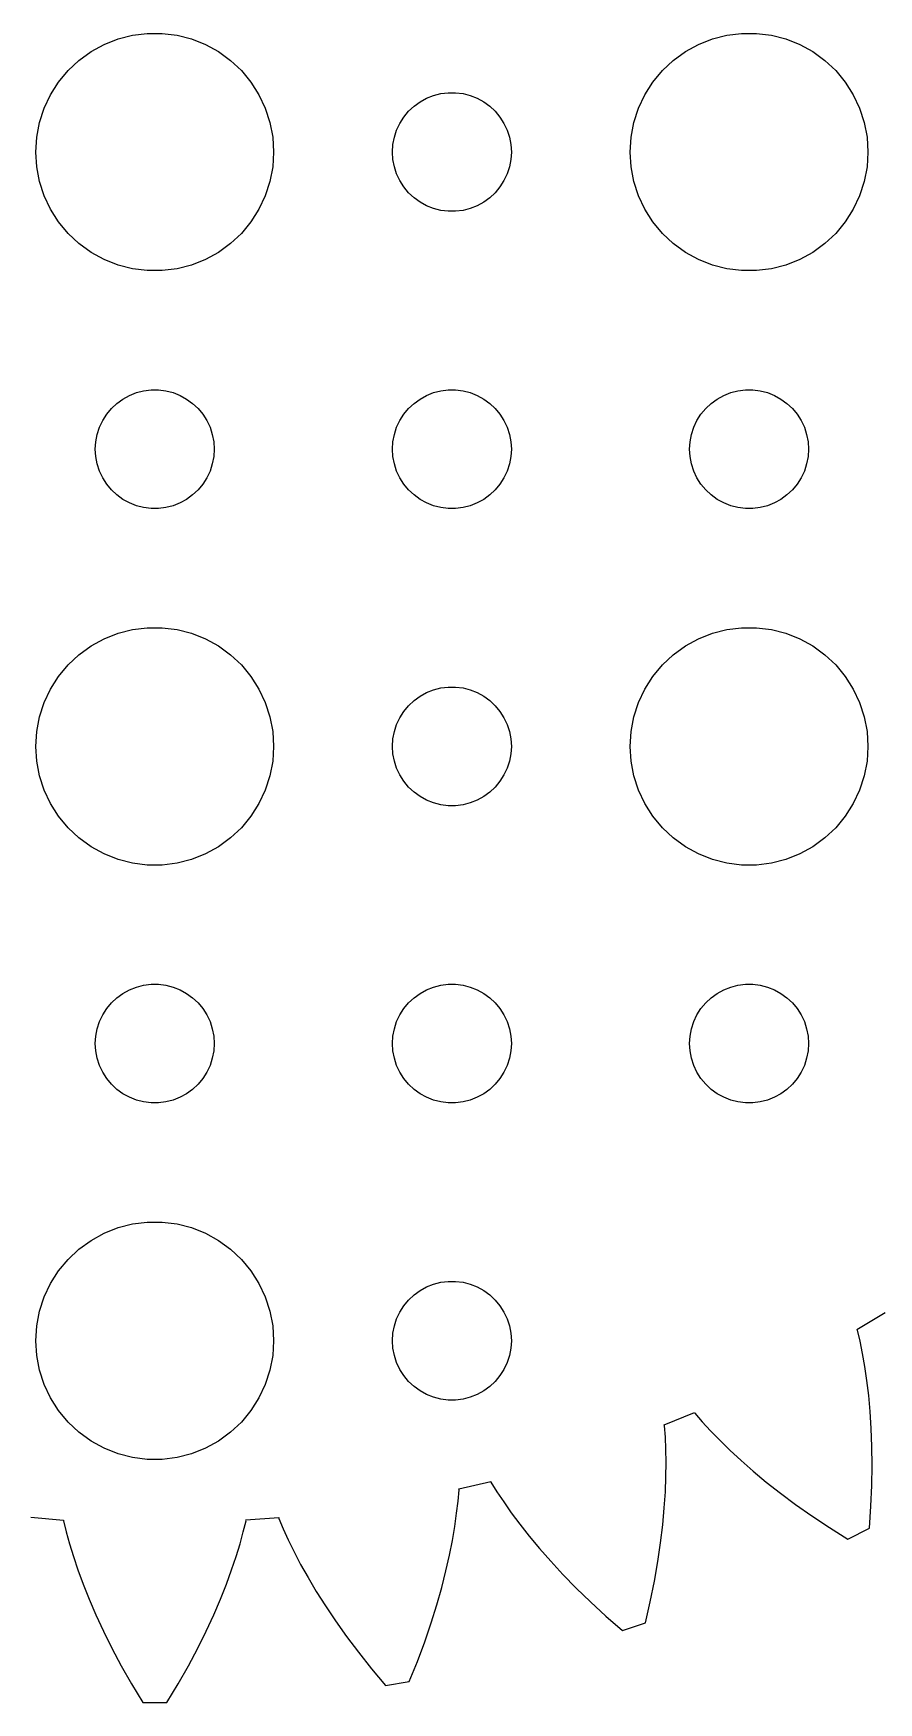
# Model space of a CAD drawing. Header units: metres. Extents: x -39.1 to 39.1, y 70.9 to 149.1.
# Drawn here: x -3.06 to 18.27, y 70.87 to 112.99 of the extents above; entities that cross this region are included whole.
import ezdxf

# ---------------------------------------------------------------- set-up
doc = ezdxf.new("R2010")
doc.units = ezdxf.units.M

msp = doc.modelspace()

# ---------------------------------------------------------------- linework, layer by layer
for p, q in [((-0.92705, 112.853), (-0.56213, 112.947)), ((-0.56213, 112.947), (-0.18837, 112.994)), ((-0.18837, 112.994), (0.18837, 112.994)), ((0.18837, 112.994), (0.56213, 112.947)), ((0.56213, 112.947), (0.92705, 112.853)), ((14.0729, 112.853), (14.4379, 112.947)), ((14.4379, 112.947), (14.8116, 112.994)), ((14.8116, 112.994), (15.1884, 112.994)), ((15.1884, 112.994), (15.5621, 112.947)), ((15.5621, 112.947), (15.927, 112.853)), ((-1.91226, 112.312), (-1.60747, 112.533)), ((-1.60747, 112.533), (-1.27733, 112.714)), ((-1.27733, 112.714), (-0.92705, 112.853)), ((0.92705, 112.853), (1.27733, 112.714)), ((1.27733, 112.714), (1.60747, 112.533)), ((1.60747, 112.533), (1.91226, 112.312)), ((13.0877, 112.312), (13.3925, 112.533)), ((13.3925, 112.533), (13.7227, 112.714)), ((13.7227, 112.714), (14.0729, 112.853)), ((15.927, 112.853), (16.2773, 112.714)), ((16.2773, 112.714), (16.6075, 112.533)), ((16.6075, 112.533), (16.9123, 112.312)), ((-2.1869, 112.054), (-1.91226, 112.312)), ((1.91226, 112.312), (2.1869, 112.054)), ((12.8131, 112.054), (13.0877, 112.312)), ((16.9123, 112.312), (17.1869, 112.054)), ((-2.62891, 111.445), (-2.42705, 111.763)), ((-2.42705, 111.763), (-2.1869, 112.054)), ((2.1869, 112.054), (2.42705, 111.763)), ((2.42705, 111.763), (2.62891, 111.445)), ((12.3711, 111.445), (12.5729, 111.763)), ((12.5729, 111.763), (12.8131, 112.054)), ((17.1869, 112.054), (17.427, 111.763)), ((17.427, 111.763), (17.6289, 111.445)), ((-2.78932, 111.104), (-2.62891, 111.445)), ((2.62891, 111.445), (2.78932, 111.104)), ((6.54385, 111.156), (6.69626, 111.266)), ((6.69626, 111.266), (6.86133, 111.357)), ((6.86133, 111.357), (7.03647, 111.427)), ((7.03647, 111.427), (7.21892, 111.473)), ((7.21892, 111.473), (7.40581, 111.497)), ((7.40581, 111.497), (7.59418, 111.497)), ((7.59418, 111.497), (7.78107, 111.473)), ((7.78107, 111.473), (7.96352, 111.427)), ((7.96352, 111.427), (8.13866, 111.357)), ((8.13866, 111.357), (8.30373, 111.266)), ((8.30373, 111.266), (8.45613, 111.156)), ((12.2107, 111.104), (12.3711, 111.445)), ((17.6289, 111.445), (17.7893, 111.104)), ((-2.90575, 110.746), (-2.78932, 111.104)), ((2.78932, 111.104), (2.90575, 110.746)), ((6.18553, 110.723), (6.28647, 110.882)), ((6.28647, 110.882), (6.40654, 111.027)), ((6.40654, 111.027), (6.54385, 111.156)), ((8.45613, 111.156), (8.59344, 111.027)), ((8.59344, 111.027), (8.71352, 110.882)), ((8.71352, 110.882), (8.81445, 110.723)), ((12.0942, 110.746), (12.2107, 111.104)), ((17.7893, 111.104), (17.9057, 110.746)), ((-3, 110), (-2.97633, 110.376)), ((-2.97633, 110.376), (-2.90575, 110.746)), ((2.90575, 110.746), (2.97633, 110.376)), ((2.97633, 110.376), (3, 110)), ((6.04712, 110.373), (6.10533, 110.552)), ((6.10533, 110.552), (6.18553, 110.723)), ((8.81445, 110.723), (8.89465, 110.552)), ((8.89465, 110.552), (8.95287, 110.373)), ((12, 110), (12.0237, 110.376)), ((12.0237, 110.376), (12.0942, 110.746)), ((17.9057, 110.746), (17.9763, 110.376)), ((17.9763, 110.376), (18, 110)), ((-2.97633, 109.624), (-3, 110)), ((3, 110), (2.97633, 109.624)), ((6, 110), (6.01183, 110.188)), ((6.01183, 109.812), (6, 110)), ((6.01183, 110.188), (6.04712, 110.373)), ((8.95287, 110.373), (8.98816, 110.188)), ((8.98816, 110.188), (9, 110)), ((9, 110), (8.98816, 109.812)), ((12.0237, 109.624), (12, 110)), ((18, 110), (17.9763, 109.624)), ((-2.90575, 109.254), (-2.97633, 109.624)), ((2.97633, 109.624), (2.90575, 109.254)), ((6.04712, 109.627), (6.01183, 109.812)), ((6.10533, 109.448), (6.04712, 109.627)), ((8.95287, 109.627), (8.89465, 109.448)), ((8.98816, 109.812), (8.95287, 109.627)), ((12.0942, 109.254), (12.0237, 109.624)), ((17.9763, 109.624), (17.9057, 109.254)), ((-2.78932, 108.896), (-2.90575, 109.254)), ((2.90575, 109.254), (2.78932, 108.896)), ((6.18553, 109.277), (6.10533, 109.448)), ((6.28647, 109.118), (6.18553, 109.277)), ((6.40654, 108.973), (6.28647, 109.118)), ((8.71352, 109.118), (8.59344, 108.973)), ((8.81445, 109.277), (8.71352, 109.118)), ((8.89465, 109.448), (8.81445, 109.277)), ((12.2107, 108.896), (12.0942, 109.254)), ((17.9057, 109.254), (17.7893, 108.896)), ((-2.62891, 108.555), (-2.78932, 108.896)), ((2.78932, 108.896), (2.62891, 108.555)), ((6.54385, 108.844), (6.40654, 108.973)), ((6.69626, 108.734), (6.54385, 108.844)), ((6.86133, 108.643), (6.69626, 108.734)), ((8.30373, 108.734), (8.13866, 108.643)), ((8.45613, 108.844), (8.30373, 108.734)), ((8.59344, 108.973), (8.45613, 108.844)), ((12.3711, 108.555), (12.2107, 108.896)), ((17.7893, 108.896), (17.6289, 108.555)), ((-2.42705, 108.237), (-2.62891, 108.555)), ((2.62891, 108.555), (2.42705, 108.237)), ((7.03647, 108.573), (6.86133, 108.643)), ((7.21892, 108.527), (7.03647, 108.573)), ((7.40581, 108.503), (7.21892, 108.527)), ((7.59418, 108.503), (7.40581, 108.503)), ((7.78107, 108.527), (7.59418, 108.503)), ((7.96352, 108.573), (7.78107, 108.527)), ((8.13866, 108.643), (7.96352, 108.573)), ((12.5729, 108.237), (12.3711, 108.555)), ((17.6289, 108.555), (17.427, 108.237)), ((-2.1869, 107.946), (-2.42705, 108.237)), ((-1.91226, 107.688), (-2.1869, 107.946)), ((2.1869, 107.946), (1.91226, 107.688)), ((2.42705, 108.237), (2.1869, 107.946)), ((12.8131, 107.946), (12.5729, 108.237)), ((13.0877, 107.688), (12.8131, 107.946)), ((17.1869, 107.946), (16.9123, 107.688)), ((17.427, 108.237), (17.1869, 107.946)), ((-1.60747, 107.467), (-1.91226, 107.688)), ((-1.27733, 107.286), (-1.60747, 107.467)), ((1.60747, 107.467), (1.27733, 107.286)), ((1.91226, 107.688), (1.60747, 107.467)), ((13.3925, 107.467), (13.0877, 107.688)), ((13.7227, 107.286), (13.3925, 107.467)), ((16.6075, 107.467), (16.2773, 107.286)), ((16.9123, 107.688), (16.6075, 107.467)), ((-0.92705, 107.147), (-1.27733, 107.286)), ((-0.56213, 107.053), (-0.92705, 107.147)), ((-0.18837, 107.006), (-0.56213, 107.053)), ((0.18837, 107.006), (-0.18837, 107.006)), ((0.56213, 107.053), (0.18837, 107.006)), ((0.92705, 107.147), (0.56213, 107.053)), ((1.27733, 107.286), (0.92705, 107.147)), ((14.0729, 107.147), (13.7227, 107.286)), ((14.4379, 107.053), (14.0729, 107.147)), ((14.8116, 107.006), (14.4379, 107.053)), ((15.1884, 107.006), (14.8116, 107.006)), ((15.5621, 107.053), (15.1884, 107.006)), ((15.927, 107.147), (15.5621, 107.053)), ((16.2773, 107.286), (15.927, 107.147)), ((-1.09344, 103.527), (-0.95613, 103.656)), ((-0.95613, 103.656), (-0.80373, 103.766)), ((-0.80373, 103.766), (-0.63866, 103.857)), ((-0.63866, 103.857), (-0.46352, 103.927)), ((-0.46352, 103.927), (-0.28107, 103.973)), ((-0.28107, 103.973), (-0.09418, 103.997)), ((-0.09418, 103.997), (0.09418, 103.997)), ((0.09418, 103.997), (0.28107, 103.973)), ((0.28107, 103.973), (0.46352, 103.927)), ((0.46352, 103.927), (0.63866, 103.857)), ((0.63866, 103.857), (0.80373, 103.766)), ((0.80373, 103.766), (0.95613, 103.656)), ((0.95613, 103.656), (1.09344, 103.527)), ((6.40654, 103.527), (6.54385, 103.656)), ((6.54385, 103.656), (6.69626, 103.766)), ((6.69626, 103.766), (6.86133, 103.857)), ((6.86133, 103.857), (7.03647, 103.927)), ((7.03647, 103.927), (7.21892, 103.973)), ((7.21892, 103.973), (7.40581, 103.997)), ((7.40581, 103.997), (7.59418, 103.997)), ((7.59418, 103.997), (7.78107, 103.973)), ((7.78107, 103.973), (7.96352, 103.927)), ((7.96352, 103.927), (8.13866, 103.857)), ((8.13866, 103.857), (8.30373, 103.766)), ((8.30373, 103.766), (8.45613, 103.656)), ((8.45613, 103.656), (8.59344, 103.527)), ((13.9065, 103.527), (14.0439, 103.656)), ((14.0439, 103.656), (14.1963, 103.766)), ((14.1963, 103.766), (14.3613, 103.857)), ((14.3613, 103.857), (14.5365, 103.927)), ((14.5365, 103.927), (14.7189, 103.973)), ((14.7189, 103.973), (14.9058, 103.997)), ((14.9058, 103.997), (15.0942, 103.997)), ((15.0942, 103.997), (15.2811, 103.973)), ((15.2811, 103.973), (15.4635, 103.927)), ((15.4635, 103.927), (15.6387, 103.857)), ((15.6387, 103.857), (15.8037, 103.766)), ((15.8037, 103.766), (15.9561, 103.656)), ((15.9561, 103.656), (16.0934, 103.527)), ((-1.39465, 103.052), (-1.31445, 103.223)), ((-1.31445, 103.223), (-1.21352, 103.382)), ((-1.21352, 103.382), (-1.09344, 103.527)), ((1.09344, 103.527), (1.21352, 103.382)), ((1.21352, 103.382), (1.31445, 103.223)), ((1.31445, 103.223), (1.39465, 103.052)), ((6.10533, 103.052), (6.18553, 103.223)), ((6.18553, 103.223), (6.28647, 103.382)), ((6.28647, 103.382), (6.40654, 103.527)), ((8.59344, 103.527), (8.71352, 103.382)), ((8.71352, 103.382), (8.81445, 103.223)), ((8.81445, 103.223), (8.89465, 103.052)), ((13.6053, 103.052), (13.6855, 103.223)), ((13.6855, 103.223), (13.7865, 103.382)), ((13.7865, 103.382), (13.9065, 103.527)), ((16.0934, 103.527), (16.2135, 103.382)), ((16.2135, 103.382), (16.3145, 103.223)), ((16.3145, 103.223), (16.3947, 103.052)), ((-1.48816, 102.688), (-1.45287, 102.873)), ((-1.45287, 102.873), (-1.39465, 103.052)), ((1.39465, 103.052), (1.45287, 102.873)), ((1.45287, 102.873), (1.48816, 102.688)), ((6.01183, 102.688), (6.04712, 102.873)), ((6.04712, 102.873), (6.10533, 103.052)), ((8.89465, 103.052), (8.95287, 102.873)), ((8.95287, 102.873), (8.98816, 102.688)), ((13.5118, 102.688), (13.5471, 102.873)), ((13.5471, 102.873), (13.6053, 103.052)), ((16.3947, 103.052), (16.4529, 102.873)), ((16.4529, 102.873), (16.4882, 102.688)), ((-1.5, 102.5), (-1.48816, 102.688)), ((-1.48816, 102.312), (-1.5, 102.5)), ((1.48816, 102.688), (1.5, 102.5)), ((1.5, 102.5), (1.48816, 102.312)), ((6, 102.5), (6.01183, 102.688)), ((6.01183, 102.312), (6, 102.5)), ((8.98816, 102.688), (9, 102.5)), ((9, 102.5), (8.98816, 102.312)), ((13.5, 102.5), (13.5118, 102.688)), ((13.5118, 102.312), (13.5, 102.5)), ((16.4882, 102.688), (16.5, 102.5)), ((16.5, 102.5), (16.4882, 102.312)), ((-1.45287, 102.127), (-1.48816, 102.312)), ((-1.39465, 101.948), (-1.45287, 102.127)), ((1.45287, 102.127), (1.39465, 101.948)), ((1.48816, 102.312), (1.45287, 102.127)), ((6.04712, 102.127), (6.01183, 102.312)), ((6.10533, 101.948), (6.04712, 102.127)), ((8.95287, 102.127), (8.89465, 101.948)), ((8.98816, 102.312), (8.95287, 102.127)), ((13.5471, 102.127), (13.5118, 102.312)), ((13.6053, 101.948), (13.5471, 102.127)), ((16.4529, 102.127), (16.3947, 101.948)), ((16.4882, 102.312), (16.4529, 102.127)), ((-1.31445, 101.777), (-1.39465, 101.948)), ((-1.21352, 101.618), (-1.31445, 101.777)), ((-1.09344, 101.473), (-1.21352, 101.618)), ((1.21352, 101.618), (1.09344, 101.473)), ((1.31445, 101.777), (1.21352, 101.618)), ((1.39465, 101.948), (1.31445, 101.777)), ((6.18553, 101.777), (6.10533, 101.948)), ((6.28647, 101.618), (6.18553, 101.777)), ((6.40654, 101.473), (6.28647, 101.618)), ((8.71352, 101.618), (8.59344, 101.473)), ((8.81445, 101.777), (8.71352, 101.618)), ((8.89465, 101.948), (8.81445, 101.777)), ((13.6855, 101.777), (13.6053, 101.948)), ((13.7865, 101.618), (13.6855, 101.777)), ((13.9065, 101.473), (13.7865, 101.618)), ((16.2135, 101.618), (16.0934, 101.473)), ((16.3145, 101.777), (16.2135, 101.618)), ((16.3947, 101.948), (16.3145, 101.777)), ((-0.95613, 101.344), (-1.09344, 101.473)), ((-0.80373, 101.234), (-0.95613, 101.344)), ((-0.63866, 101.143), (-0.80373, 101.234)), ((-0.46352, 101.073), (-0.63866, 101.143)), ((0.63866, 101.143), (0.46352, 101.073)), ((0.80373, 101.234), (0.63866, 101.143)), ((0.95613, 101.344), (0.80373, 101.234)), ((1.09344, 101.473), (0.95613, 101.344)), ((6.54385, 101.344), (6.40654, 101.473)), ((6.69626, 101.234), (6.54385, 101.344)), ((6.86133, 101.143), (6.69626, 101.234)), ((7.03647, 101.073), (6.86133, 101.143)), ((8.13866, 101.143), (7.96352, 101.073)), ((8.30373, 101.234), (8.13866, 101.143)), ((8.45613, 101.344), (8.30373, 101.234)), ((8.59344, 101.473), (8.45613, 101.344)), ((14.0439, 101.344), (13.9065, 101.473)), ((14.1963, 101.234), (14.0439, 101.344)), ((14.3613, 101.143), (14.1963, 101.234)), ((14.5365, 101.073), (14.3613, 101.143)), ((15.6387, 101.143), (15.4635, 101.073)), ((15.8037, 101.234), (15.6387, 101.143)), ((15.9561, 101.344), (15.8037, 101.234)), ((16.0934, 101.473), (15.9561, 101.344)), ((-0.28107, 101.027), (-0.46352, 101.073)), ((-0.09418, 101.003), (-0.28107, 101.027)), ((0.09418, 101.003), (-0.09418, 101.003)), ((0.28107, 101.027), (0.09418, 101.003)), ((0.46352, 101.073), (0.28107, 101.027)), ((7.21892, 101.027), (7.03647, 101.073)), ((7.40581, 101.003), (7.21892, 101.027)), ((7.59418, 101.003), (7.40581, 101.003)), ((7.78107, 101.027), (7.59418, 101.003)), ((7.96352, 101.073), (7.78107, 101.027)), ((14.7189, 101.027), (14.5365, 101.073)), ((14.9058, 101.003), (14.7189, 101.027)), ((15.0942, 101.003), (14.9058, 101.003)), ((15.2811, 101.027), (15.0942, 101.003)), ((15.4635, 101.073), (15.2811, 101.027)), ((-1.27733, 97.7145), (-0.92705, 97.8532)), ((-0.92705, 97.8532), (-0.56213, 97.9469)), ((-0.56213, 97.9469), (-0.18837, 97.9941)), ((-0.18837, 97.9941), (0.18837, 97.9941)), ((0.18837, 97.9941), (0.56213, 97.9469)), ((0.56213, 97.9469), (0.92705, 97.8532)), ((0.92705, 97.8532), (1.27733, 97.7145)), ((13.7227, 97.7145), (14.0729, 97.8532)), ((14.0729, 97.8532), (14.4379, 97.9469)), ((14.4379, 97.9469), (14.8116, 97.9941)), ((14.8116, 97.9941), (15.1884, 97.9941)), ((15.1884, 97.9941), (15.5621, 97.9469)), ((15.5621, 97.9469), (15.927, 97.8532)), ((15.927, 97.8532), (16.2773, 97.7145)), ((-1.91226, 97.3116), (-1.60747, 97.533)), ((-1.60747, 97.533), (-1.27733, 97.7145)), ((1.27733, 97.7145), (1.60747, 97.533)), ((1.60747, 97.533), (1.91226, 97.3116)), ((13.0877, 97.3116), (13.3925, 97.533)), ((13.3925, 97.533), (13.7227, 97.7145)), ((16.2773, 97.7145), (16.6075, 97.533)), ((16.6075, 97.533), (16.9123, 97.3116)), ((-2.42705, 96.7634), (-2.1869, 97.0536)), ((-2.1869, 97.0536), (-1.91226, 97.3116)), ((1.91226, 97.3116), (2.1869, 97.0536)), ((2.1869, 97.0536), (2.42705, 96.7634)), ((12.5729, 96.7634), (12.8131, 97.0536)), ((12.8131, 97.0536), (13.0877, 97.3116)), ((16.9123, 97.3116), (17.1869, 97.0536)), ((17.1869, 97.0536), (17.427, 96.7634)), ((-2.62891, 96.4453), (-2.42705, 96.7634)), ((2.42705, 96.7634), (2.62891, 96.4453)), ((7.03647, 96.4266), (7.21892, 96.4734)), ((7.21892, 96.4734), (7.40581, 96.4971)), ((7.40581, 96.4971), (7.59418, 96.4971)), ((7.59418, 96.4971), (7.78107, 96.4734)), ((7.78107, 96.4734), (7.96352, 96.4266)), ((12.3711, 96.4453), (12.5729, 96.7634)), ((17.427, 96.7634), (17.6289, 96.4453)), ((-2.90575, 95.7461), (-2.78932, 96.1044)), ((-2.78932, 96.1044), (-2.62891, 96.4453)), ((2.62891, 96.4453), (2.78932, 96.1044)), ((2.78932, 96.1044), (2.90575, 95.7461)), ((6.40654, 96.0268), (6.54385, 96.1558)), ((6.54385, 96.1558), (6.69626, 96.2665)), ((6.69626, 96.2665), (6.86133, 96.3573)), ((6.86133, 96.3573), (7.03647, 96.4266)), ((7.96352, 96.4266), (8.13866, 96.3573)), ((8.13866, 96.3573), (8.30373, 96.2665)), ((8.30373, 96.2665), (8.45613, 96.1558)), ((8.45613, 96.1558), (8.59344, 96.0268)), ((12.0942, 95.7461), (12.2107, 96.1044)), ((12.2107, 96.1044), (12.3711, 96.4453)), ((17.6289, 96.4453), (17.7893, 96.1044)), ((17.7893, 96.1044), (17.9057, 95.7461)), ((-2.97633, 95.376), (-2.90575, 95.7461)), ((2.90575, 95.7461), (2.97633, 95.376)), ((6.10533, 95.5522), (6.18553, 95.7226)), ((6.18553, 95.7226), (6.28647, 95.8817)), ((6.28647, 95.8817), (6.40654, 96.0268)), ((8.59344, 96.0268), (8.71352, 95.8817)), ((8.71352, 95.8817), (8.81445, 95.7226)), ((8.81445, 95.7226), (8.89465, 95.5522)), ((12.0237, 95.376), (12.0942, 95.7461)), ((17.9057, 95.7461), (17.9763, 95.376)), ((-3, 95), (-2.97633, 95.376)), ((2.97633, 95.376), (3, 95)), ((6.01183, 95.188), (6.04712, 95.373)), ((6.04712, 95.373), (6.10533, 95.5522)), ((8.89465, 95.5522), (8.95287, 95.373)), ((8.95287, 95.373), (8.98816, 95.188)), ((12, 95), (12.0237, 95.376)), ((17.9763, 95.376), (18, 95)), ((-2.97633, 94.624), (-3, 95)), ((3, 95), (2.97633, 94.624)), ((6, 95), (6.01183, 95.188)), ((6.01183, 94.812), (6, 95)), ((6.04712, 94.627), (6.01183, 94.812)), ((8.98816, 94.812), (8.95287, 94.627)), ((8.98816, 95.188), (9, 95)), ((9, 95), (8.98816, 94.812)), ((12.0237, 94.624), (12, 95)), ((18, 95), (17.9763, 94.624)), ((-2.90575, 94.2539), (-2.97633, 94.624)), ((2.97633, 94.624), (2.90575, 94.2539)), ((6.10533, 94.4478), (6.04712, 94.627)), ((6.18553, 94.2774), (6.10533, 94.4478)), ((8.89465, 94.4478), (8.81445, 94.2774)), ((8.95287, 94.627), (8.89465, 94.4478)), ((12.0942, 94.2539), (12.0237, 94.624)), ((17.9763, 94.624), (17.9057, 94.2539)), ((-2.78932, 93.8956), (-2.90575, 94.2539)), ((2.90575, 94.2539), (2.78932, 93.8956)), ((6.28647, 94.1183), (6.18553, 94.2774)), ((6.40654, 93.9732), (6.28647, 94.1183)), ((6.54385, 93.8442), (6.40654, 93.9732)), ((8.59344, 93.9732), (8.45613, 93.8442)), ((8.71352, 94.1183), (8.59344, 93.9732)), ((8.81445, 94.2774), (8.71352, 94.1183)), ((12.2107, 93.8956), (12.0942, 94.2539)), ((17.9057, 94.2539), (17.7893, 93.8956)), ((-2.62891, 93.5547), (-2.78932, 93.8956)), ((-2.42705, 93.2366), (-2.62891, 93.5547)), ((2.62891, 93.5547), (2.42705, 93.2366)), ((2.78932, 93.8956), (2.62891, 93.5547)), ((6.69626, 93.7335), (6.54385, 93.8442)), ((6.86133, 93.6428), (6.69626, 93.7335)), ((7.03647, 93.5734), (6.86133, 93.6428)), ((7.21892, 93.5266), (7.03647, 93.5734)), ((7.40581, 93.503), (7.21892, 93.5266)), ((7.78107, 93.5266), (7.59418, 93.503)), ((7.96352, 93.5734), (7.78107, 93.5266)), ((8.13866, 93.6428), (7.96352, 93.5734)), ((8.30373, 93.7335), (8.13866, 93.6428)), ((8.45613, 93.8442), (8.30373, 93.7335)), ((12.3711, 93.5547), (12.2107, 93.8956)), ((12.5729, 93.2366), (12.3711, 93.5547)), ((17.6289, 93.5547), (17.427, 93.2366)), ((17.7893, 93.8956), (17.6289, 93.5547)), ((-2.1869, 92.9464), (-2.42705, 93.2366)), ((2.42705, 93.2366), (2.1869, 92.9464)), ((7.59418, 93.503), (7.40581, 93.503)), ((12.8131, 92.9464), (12.5729, 93.2366)), ((17.427, 93.2366), (17.1869, 92.9464)), ((-1.91226, 92.6885), (-2.1869, 92.9464)), ((-1.60747, 92.467), (-1.91226, 92.6885)), ((1.91226, 92.6885), (1.60747, 92.467)), ((2.1869, 92.9464), (1.91226, 92.6885)), ((13.0877, 92.6885), (12.8131, 92.9464)), ((13.3925, 92.467), (13.0877, 92.6885)), ((16.9123, 92.6885), (16.6075, 92.467)), ((17.1869, 92.9464), (16.9123, 92.6885)), ((-1.27733, 92.2855), (-1.60747, 92.467)), ((-0.92705, 92.1468), (-1.27733, 92.2855)), ((1.27733, 92.2855), (0.92705, 92.1468)), ((1.60747, 92.467), (1.27733, 92.2855)), ((13.7227, 92.2855), (13.3925, 92.467)), ((14.0729, 92.1468), (13.7227, 92.2855)), ((16.2773, 92.2855), (15.927, 92.1468)), ((16.6075, 92.467), (16.2773, 92.2855)), ((-0.56213, 92.0531), (-0.92705, 92.1468)), ((-0.18837, 92.0059), (-0.56213, 92.0531)), ((0.18837, 92.0059), (-0.18837, 92.0059)), ((0.56213, 92.0531), (0.18837, 92.0059)), ((0.92705, 92.1468), (0.56213, 92.0531)), ((14.4379, 92.0531), (14.0729, 92.1468)), ((14.8116, 92.0059), (14.4379, 92.0531)), ((15.1884, 92.0059), (14.8116, 92.0059)), ((15.5621, 92.0531), (15.1884, 92.0059)), ((15.927, 92.1468), (15.5621, 92.0531)), ((-0.63866, 88.8573), (-0.46352, 88.9266)), ((-0.46352, 88.9266), (-0.28107, 88.9734)), ((-0.28107, 88.9734), (-0.09418, 88.997)), ((-0.09418, 88.997), (0.09418, 88.997)), ((0.09418, 88.997), (0.28107, 88.9734)), ((0.28107, 88.9734), (0.46352, 88.9266)), ((0.46352, 88.9266), (0.63866, 88.8573)), ((6.86133, 88.8573), (7.03647, 88.9266)), ((7.03647, 88.9266), (7.21892, 88.9734)), ((7.21892, 88.9734), (7.40581, 88.997)), ((7.40581, 88.997), (7.59418, 88.997)), ((7.59418, 88.997), (7.78107, 88.9734)), ((7.78107, 88.9734), (7.96352, 88.9266)), ((7.96352, 88.9266), (8.13866, 88.8573)), ((14.3613, 88.8573), (14.5365, 88.9266)), ((14.5365, 88.9266), (14.7189, 88.9734)), ((14.7189, 88.9734), (14.9058, 88.997)), ((14.9058, 88.997), (15.0942, 88.997)), ((15.0942, 88.997), (15.2811, 88.9734)), ((15.2811, 88.9734), (15.4635, 88.9266)), ((15.4635, 88.9266), (15.6387, 88.8573)), ((-1.21352, 88.3817), (-1.09344, 88.5268)), ((-1.09344, 88.5268), (-0.95613, 88.6558)), ((-0.95613, 88.6558), (-0.80373, 88.7665)), ((-0.80373, 88.7665), (-0.63866, 88.8573)), ((0.63866, 88.8573), (0.80373, 88.7665)), ((0.80373, 88.7665), (0.95613, 88.6558)), ((0.95613, 88.6558), (1.09344, 88.5268)), ((1.09344, 88.5268), (1.21352, 88.3817)), ((6.28647, 88.3817), (6.40654, 88.5268)), ((6.40654, 88.5268), (6.54385, 88.6558)), ((6.54385, 88.6558), (6.69626, 88.7665)), ((6.69626, 88.7665), (6.86133, 88.8573)), ((8.13866, 88.8573), (8.30373, 88.7665)), ((8.30373, 88.7665), (8.45613, 88.6558)), ((8.45613, 88.6558), (8.59344, 88.5268)), ((8.59344, 88.5268), (8.71352, 88.3817)), ((13.7865, 88.3817), (13.9065, 88.5268)), ((13.9065, 88.5268), (14.0439, 88.6558)), ((14.0439, 88.6558), (14.1963, 88.7665)), ((14.1963, 88.7665), (14.3613, 88.8573)), ((15.6387, 88.8573), (15.8037, 88.7665)), ((15.8037, 88.7665), (15.9561, 88.6558)), ((15.9561, 88.6558), (16.0934, 88.5268)), ((16.0934, 88.5268), (16.2135, 88.3817)), ((-1.45287, 87.873), (-1.39465, 88.0522)), ((-1.39465, 88.0522), (-1.31445, 88.2226)), ((-1.31445, 88.2226), (-1.21352, 88.3817)), ((1.21352, 88.3817), (1.31445, 88.2226)), ((1.31445, 88.2226), (1.39465, 88.0522)), ((1.39465, 88.0522), (1.45287, 87.873)), ((6.04712, 87.873), (6.10533, 88.0522)), ((6.10533, 88.0522), (6.18553, 88.2226)), ((6.18553, 88.2226), (6.28647, 88.3817)), ((8.71352, 88.3817), (8.81445, 88.2226)), ((8.81445, 88.2226), (8.89465, 88.0522)), ((8.89465, 88.0522), (8.95287, 87.873)), ((13.5471, 87.873), (13.6053, 88.0522)), ((13.6053, 88.0522), (13.6855, 88.2226)), ((13.6855, 88.2226), (13.7865, 88.3817)), ((16.2135, 88.3817), (16.3145, 88.2226)), ((16.3145, 88.2226), (16.3947, 88.0522)), ((16.3947, 88.0522), (16.4529, 87.873)), ((-1.5, 87.5), (-1.48816, 87.688)), ((-1.48816, 87.688), (-1.45287, 87.873)), ((1.45287, 87.873), (1.48816, 87.688)), ((1.48816, 87.688), (1.5, 87.5)), ((6, 87.5), (6.01183, 87.688)), ((6.01183, 87.688), (6.04712, 87.873)), ((8.95287, 87.873), (8.98816, 87.688)), ((8.98816, 87.688), (9, 87.5)), ((13.5, 87.5), (13.5118, 87.688)), ((13.5118, 87.688), (13.5471, 87.873)), ((16.4529, 87.873), (16.4882, 87.688)), ((16.4882, 87.688), (16.5, 87.5)), ((-1.48816, 87.312), (-1.5, 87.5)), ((-1.45287, 87.127), (-1.48816, 87.312)), ((1.48816, 87.312), (1.45287, 87.127)), ((1.5, 87.5), (1.48816, 87.312)), ((6.01183, 87.312), (6, 87.5)), ((6.04712, 87.127), (6.01183, 87.312)), ((8.98816, 87.312), (8.95287, 87.127)), ((9, 87.5), (8.98816, 87.312)), ((13.5118, 87.312), (13.5, 87.5)), ((13.5471, 87.127), (13.5118, 87.312)), ((16.4882, 87.312), (16.4529, 87.127)), ((16.5, 87.5), (16.4882, 87.312)), ((-1.39465, 86.9478), (-1.45287, 87.127)), ((-1.31445, 86.7774), (-1.39465, 86.9478)), ((1.39465, 86.9478), (1.31445, 86.7774)), ((1.45287, 87.127), (1.39465, 86.9478)), ((6.10533, 86.9478), (6.04712, 87.127)), ((6.18553, 86.7774), (6.10533, 86.9478)), ((8.89465, 86.9478), (8.81445, 86.7774)), ((8.95287, 87.127), (8.89465, 86.9478)), ((13.6053, 86.9478), (13.5471, 87.127)), ((13.6855, 86.7774), (13.6053, 86.9478)), ((16.3947, 86.9478), (16.3145, 86.7774)), ((16.4529, 87.127), (16.3947, 86.9478)), ((-1.21352, 86.6183), (-1.31445, 86.7774)), ((-1.09344, 86.4732), (-1.21352, 86.6183)), ((-0.95613, 86.3442), (-1.09344, 86.4732)), ((1.09344, 86.4732), (0.95613, 86.3442)), ((1.21352, 86.6183), (1.09344, 86.4732)), ((1.31445, 86.7774), (1.21352, 86.6183)), ((6.28647, 86.6183), (6.18553, 86.7774)), ((6.40654, 86.4732), (6.28647, 86.6183)), ((6.54385, 86.3442), (6.40654, 86.4732)), ((8.59344, 86.4732), (8.45613, 86.3442)), ((8.71352, 86.6183), (8.59344, 86.4732)), ((8.81445, 86.7774), (8.71352, 86.6183)), ((13.7865, 86.6183), (13.6855, 86.7774)), ((13.9065, 86.4732), (13.7865, 86.6183)), ((14.0439, 86.3442), (13.9065, 86.4732)), ((16.0934, 86.4732), (15.9561, 86.3442)), ((16.2135, 86.6183), (16.0934, 86.4732)), ((16.3145, 86.7774), (16.2135, 86.6183)), ((-0.80373, 86.2335), (-0.95613, 86.3442)), ((-0.63866, 86.1428), (-0.80373, 86.2335)), ((-0.46352, 86.0734), (-0.63866, 86.1428)), ((-0.28107, 86.0266), (-0.46352, 86.0734)), ((-0.09418, 86.003), (-0.28107, 86.0266)), ((0.09418, 86.003), (-0.09418, 86.003)), ((0.28107, 86.0266), (0.09418, 86.003)), ((0.46352, 86.0734), (0.28107, 86.0266)), ((0.63866, 86.1428), (0.46352, 86.0734)), ((0.80373, 86.2335), (0.63866, 86.1428)), ((0.95613, 86.3442), (0.80373, 86.2335)), ((6.69626, 86.2335), (6.54385, 86.3442)), ((6.86133, 86.1428), (6.69626, 86.2335)), ((7.03647, 86.0734), (6.86133, 86.1428)), ((7.21892, 86.0266), (7.03647, 86.0734)), ((7.40581, 86.003), (7.21892, 86.0266)), ((7.59418, 86.003), (7.40581, 86.003)), ((7.78107, 86.0266), (7.59418, 86.003)), ((7.96352, 86.0734), (7.78107, 86.0266)), ((8.13866, 86.1428), (7.96352, 86.0734)), ((8.30373, 86.2335), (8.13866, 86.1428)), ((8.45613, 86.3442), (8.30373, 86.2335)), ((14.1963, 86.2335), (14.0439, 86.3442)), ((14.3613, 86.1428), (14.1963, 86.2335)), ((14.5365, 86.0734), (14.3613, 86.1428)), ((14.7189, 86.0266), (14.5365, 86.0734)), ((14.9058, 86.003), (14.7189, 86.0266)), ((15.0942, 86.003), (14.9058, 86.003)), ((15.2811, 86.0266), (15.0942, 86.003)), ((15.4635, 86.0734), (15.2811, 86.0266)), ((15.6387, 86.1428), (15.4635, 86.0734)), ((15.8037, 86.2335), (15.6387, 86.1428)), ((15.9561, 86.3442), (15.8037, 86.2335)), ((-0.56213, 82.9469), (-0.18837, 82.9941)), ((-0.18837, 82.9941), (0.18837, 82.9941)), ((0.18837, 82.9941), (0.56213, 82.9469)), ((-1.60747, 82.533), (-1.27733, 82.7145)), ((-1.27733, 82.7145), (-0.92705, 82.8532)), ((-0.92705, 82.8532), (-0.56213, 82.9469)), ((0.56213, 82.9469), (0.92705, 82.8532)), ((0.92705, 82.8532), (1.27733, 82.7145)), ((1.27733, 82.7145), (1.60747, 82.533)), ((-2.1869, 82.0536), (-1.91226, 82.3116)), ((-1.91226, 82.3116), (-1.60747, 82.533)), ((1.60747, 82.533), (1.91226, 82.3116)), ((1.91226, 82.3116), (2.1869, 82.0536)), ((-2.62891, 81.4453), (-2.42705, 81.7634)), ((-2.42705, 81.7634), (-2.1869, 82.0536)), ((2.1869, 82.0536), (2.42705, 81.7634)), ((2.42705, 81.7634), (2.62891, 81.4453)), ((-2.78932, 81.1044), (-2.62891, 81.4453)), ((2.62891, 81.4453), (2.78932, 81.1044)), ((6.69626, 81.2665), (6.86133, 81.3573)), ((6.86133, 81.3573), (7.03647, 81.4266)), ((7.03647, 81.4266), (7.21892, 81.4734)), ((7.21892, 81.4734), (7.40581, 81.497)), ((7.40581, 81.497), (7.59418, 81.497)), ((7.59418, 81.497), (7.78107, 81.4734)), ((7.78107, 81.4734), (7.96352, 81.4266)), ((7.96352, 81.4266), (8.13866, 81.3573)), ((8.13866, 81.3573), (8.30373, 81.2665)), ((-2.90575, 80.7461), (-2.78932, 81.1044)), ((2.78932, 81.1044), (2.90575, 80.7461)), ((6.28647, 80.8817), (6.40654, 81.0268)), ((6.40654, 81.0268), (6.54385, 81.1558)), ((6.54385, 81.1558), (6.69626, 81.2665)), ((8.30373, 81.2665), (8.45613, 81.1558)), ((8.45613, 81.1558), (8.59344, 81.0268)), ((8.59344, 81.0268), (8.71352, 80.8817)), ((-2.97633, 80.376), (-2.90575, 80.7461)), ((2.90575, 80.7461), (2.97633, 80.376)), ((6.04712, 80.373), (6.10533, 80.5522)), ((6.10533, 80.5522), (6.18553, 80.7226)), ((6.18553, 80.7226), (6.28647, 80.8817)), ((8.71352, 80.8817), (8.81445, 80.7226)), ((8.81445, 80.7226), (8.89465, 80.5522)), ((8.89465, 80.5522), (8.95287, 80.373)), ((17.7238, 80.2856), (18.4322, 80.7133)), ((-3, 80), (-2.97633, 80.376)), ((2.97633, 80.376), (3, 80)), ((6, 80), (6.01183, 80.188)), ((6.01183, 80.188), (6.04712, 80.373)), ((8.95287, 80.373), (8.98816, 80.188)), ((8.98816, 80.188), (9, 80)), ((17.7372, 80.2631), (17.7238, 80.2856)), ((17.8016, 79.9848), (17.7372, 80.2631)), ((-2.97633, 79.624), (-3, 80)), ((-2.90575, 79.2539), (-2.97633, 79.624)), ((2.97633, 79.624), (2.90575, 79.2539)), ((3, 80), (2.97633, 79.624)), ((6.01183, 79.812), (6, 80)), ((6.04712, 79.627), (6.01183, 79.812)), ((6.10533, 79.4478), (6.04712, 79.627)), ((8.95287, 79.627), (8.89465, 79.4478)), ((8.98816, 79.812), (8.95287, 79.627)), ((9, 80), (8.98816, 79.812)), ((17.8632, 79.6811), (17.8016, 79.9848)), ((17.9208, 79.3521), (17.8632, 79.6811)), ((-2.78932, 78.8956), (-2.90575, 79.2539)), ((2.90575, 79.2539), (2.78932, 78.8956)), ((6.18553, 79.2774), (6.10533, 79.4478)), ((6.28647, 79.1183), (6.18553, 79.2774)), ((8.81445, 79.2774), (8.71352, 79.1183)), ((8.89465, 79.4478), (8.81445, 79.2774)), ((17.973, 78.9978), (17.9208, 79.3521)), ((-2.62891, 78.5547), (-2.78932, 78.8956)), ((2.78932, 78.8956), (2.62891, 78.5547)), ((6.40654, 78.9732), (6.28647, 79.1183)), ((6.54385, 78.8442), (6.40654, 78.9732)), ((6.69626, 78.7335), (6.54385, 78.8442)), ((8.45613, 78.8442), (8.30373, 78.7335)), ((8.59344, 78.9732), (8.45613, 78.8442)), ((8.71352, 79.1183), (8.59344, 78.9732)), ((18.0184, 78.6181), (17.973, 78.9978)), ((-2.42705, 78.2366), (-2.62891, 78.5547)), ((2.62891, 78.5547), (2.42705, 78.2366)), ((6.86133, 78.6428), (6.69626, 78.7335)), ((7.03647, 78.5734), (6.86133, 78.6428)), ((7.21892, 78.5266), (7.03647, 78.5734)), ((7.40581, 78.503), (7.21892, 78.5266)), ((7.59418, 78.503), (7.40581, 78.503)), ((7.78107, 78.5266), (7.59418, 78.503)), ((7.96352, 78.5734), (7.78107, 78.5266)), ((8.13866, 78.6428), (7.96352, 78.5734)), ((8.30373, 78.7335), (8.13866, 78.6428)), ((18.0559, 78.2134), (18.0184, 78.6181)), ((-2.1869, 77.9464), (-2.42705, 78.2366)), ((-1.91226, 77.6885), (-2.1869, 77.9464)), ((2.1869, 77.9464), (1.91226, 77.6885)), ((2.42705, 78.2366), (2.1869, 77.9464)), ((12.8572, 77.8788), (13.6238, 78.1904)), ((13.6238, 78.1904), (13.632, 78.1714)), ((13.632, 78.1714), (13.8193, 77.9557)), ((13.8193, 77.9557), (14.0288, 77.7274)), ((18.084, 77.7836), (18.0559, 78.2134)), ((-1.60747, 77.467), (-1.91226, 77.6885)), ((1.91226, 77.6885), (1.60747, 77.467)), ((12.8669, 77.8545), (12.8572, 77.8788)), ((12.887, 77.5695), (12.8669, 77.8545)), ((12.9003, 77.26), (12.887, 77.5695)), ((14.0288, 77.7274), (14.2611, 77.4874)), ((18.1014, 77.3291), (18.084, 77.7836)), ((-1.27733, 77.2855), (-1.60747, 77.467)), ((-0.92705, 77.1468), (-1.27733, 77.2855)), ((-0.56213, 77.0531), (-0.92705, 77.1468)), ((0.92705, 77.1468), (0.56213, 77.0531)), ((1.27733, 77.2855), (0.92705, 77.1468)), ((1.60747, 77.467), (1.27733, 77.2855)), ((12.9058, 76.926), (12.9003, 77.26)), ((14.2611, 77.4874), (14.5171, 77.2369)), ((14.5171, 77.2369), (14.7975, 76.977)), ((18.1068, 76.8501), (18.1014, 77.3291)), ((-0.18837, 77.0059), (-0.56213, 77.0531)), ((0.18837, 77.0059), (-0.18837, 77.0059)), ((0.56213, 77.0531), (0.18837, 77.0059)), ((12.9019, 76.5679), (12.9058, 76.926)), ((14.7975, 76.977), (15.1029, 76.7087)), ((15.1029, 76.7087), (15.4341, 76.4334)), ((18.0988, 76.347), (18.1068, 76.8501)), ((7.67404, 76.263), (8.48, 76.4508)), ((7.67986, 76.2375), (7.67404, 76.263)), ((8.48, 76.4508), (8.48506, 76.4308)), ((8.48506, 76.4308), (8.63635, 76.1884)), ((12.8874, 76.1858), (12.9019, 76.5679)), ((15.4341, 76.4334), (15.7916, 76.1522)), ((18.0762, 75.8202), (18.0988, 76.347)), ((7.61984, 75.645), (7.65508, 75.9529)), ((7.65508, 75.9529), (7.67986, 76.2375)), ((8.63635, 76.1884), (8.8075, 75.9301)), ((8.8075, 75.9301), (8.99942, 75.6568)), ((12.8611, 75.7802), (12.8874, 76.1858)), ((15.7916, 76.1522), (16.1759, 75.8663)), ((16.1759, 75.8663), (16.5876, 75.5771)), ((-3.12685, 75.5428), (-2.30231, 75.4724)), ((-2.30231, 75.4724), (-2.30368, 75.4517)), ((-2.30368, 75.4517), (-2.23468, 75.1745)), ((2.23468, 75.1745), (2.30368, 75.4517)), ((2.30194, 75.4779), (3.12733, 75.5373)), ((2.30368, 75.4517), (2.30194, 75.4779)), ((3.12733, 75.5373), (3.12921, 75.5167)), ((3.12921, 75.5167), (3.24074, 75.2537)), ((7.57295, 75.3143), (7.61984, 75.645)), ((8.99942, 75.6568), (9.21307, 75.3693)), ((12.8216, 75.3513), (12.8611, 75.7802)), ((16.5876, 75.5771), (17.0271, 75.2856)), ((18.0378, 75.2701), (18.0762, 75.8202)), ((-2.23468, 75.1745), (-2.15173, 74.876)), ((2.15173, 74.876), (2.23468, 75.1745)), ((3.24074, 75.2537), (3.36935, 74.9718)), ((7.51309, 74.9612), (7.57295, 75.3143)), ((9.21307, 75.3693), (9.44936, 75.0687)), ((9.44936, 75.0687), (9.70908, 74.756)), ((12.7677, 74.8997), (12.8216, 75.3513)), ((17.0271, 75.2856), (17.4948, 74.9934)), ((17.4948, 74.9934), (18.0378, 75.2701)), ((-2.15173, 74.876), (-2.05368, 74.5567)), ((2.05368, 74.5567), (2.15173, 74.876)), ((3.36935, 74.9718), (3.51616, 74.6718)), ((3.51616, 74.6718), (3.68221, 74.3544)), ((7.34958, 74.1895), (7.43904, 74.5861)), ((7.43904, 74.5861), (7.51309, 74.9612)), ((9.70908, 74.756), (9.99312, 74.4323)), ((12.698, 74.4258), (12.7677, 74.8997)), ((-2.05368, 74.5567), (-1.93932, 74.2172)), ((-1.93932, 74.2172), (-1.8075, 73.8583)), ((1.8075, 73.8583), (1.93932, 74.2172)), ((1.93932, 74.2172), (2.05368, 74.5567)), ((3.68221, 74.3544), (3.86855, 74.0206)), ((7.24347, 73.7721), (7.34958, 74.1895)), ((9.99312, 74.4323), (10.3022, 74.0986)), ((12.6115, 73.9301), (12.698, 74.4258)), ((-1.8075, 73.8583), (-1.6571, 73.4807)), ((1.6571, 73.4807), (1.8075, 73.8583)), ((3.86855, 74.0206), (4.07617, 73.6711)), ((7.11957, 73.3345), (7.24347, 73.7721)), ((10.3022, 74.0986), (10.6371, 73.7561)), ((10.6371, 73.7561), (10.9984, 73.406)), ((12.5068, 73.4133), (12.6115, 73.9301)), ((-1.6571, 73.4807), (-1.48701, 73.085)), ((1.48701, 73.085), (1.6571, 73.4807)), ((4.07617, 73.6711), (4.30606, 73.3069)), ((4.30606, 73.3069), (4.55914, 72.929)), ((6.97667, 72.8773), (7.11957, 73.3345)), ((10.9984, 73.406), (11.3869, 73.0494)), ((12.3828, 72.8759), (12.5068, 73.4133)), ((-1.48701, 73.085), (-1.29617, 72.6722)), ((1.29617, 72.6722), (1.48701, 73.085)), ((4.55914, 72.929), (4.83632, 72.5383)), ((11.3869, 73.0494), (11.8031, 72.6876)), ((-1.29617, 72.6722), (-1.08351, 72.243)), ((1.08351, 72.243), (1.29617, 72.6722)), ((4.83632, 72.5383), (5.13846, 72.136)), ((6.81364, 72.4013), (6.97667, 72.8773)), ((11.8031, 72.6876), (12.3828, 72.8759)), ((-1.08351, 72.243), (-0.84804, 71.7983)), ((0.84804, 71.7983), (1.08351, 72.243)), ((5.13846, 72.136), (5.46637, 71.723)), ((6.62939, 71.9072), (6.81364, 72.4013)), ((-0.84804, 71.7983), (-0.58876, 71.3391)), ((0.58876, 71.3391), (0.84804, 71.7983)), ((5.46637, 71.723), (5.82085, 71.3006)), ((6.42282, 71.3959), (6.62939, 71.9072)), ((-0.58876, 71.3391), (-0.30473, 70.8664)), ((0.30473, 70.8664), (0.58876, 71.3391)), ((5.82085, 71.3006), (6.42282, 71.3959)), ((-0.30473, 70.8664), (0.30473, 70.8664))]:
    msp.add_line(p, q)

doc.saveas('drawing.dxf')
